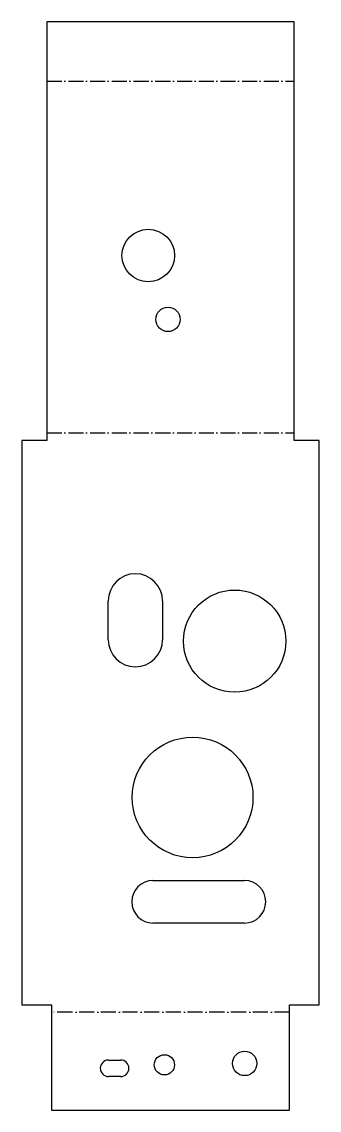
# Model space of a CAD drawing. Header units: millimetres. Extents: x 0 to 50, y -18 to 166.
import ezdxf

# ---------------------------------------------------------------- set-up
doc = ezdxf.new("R2010")
doc.units = ezdxf.units.MM
doc.linetypes.add('DASHDOT', pattern=[3.556, 2.54, -0.508, 0, -0.508])
doc.layers.add('BEND', color=7, linetype='Continuous')
doc.layers.add('CUT', color=7, linetype='Continuous')

msp = doc.modelspace()

# ---------------------------------------------------------------- linework, layer by layer
at = {"layer": 'BEND', "color": 3, "linetype": 'DASHDOT'}
for p, q in [((4.2, 155.78), (45.88, 155.78)), ((4.2, 96.46), (45.88, 96.46)), ((45.08, -1.26), (5, -1.26))]:
    msp.add_line(p, q, dxfattribs=at)
at = {"layer": 'CUT'}
for p, q in [((45.88, 165.81), (4.2, 165.81)), ((4.2, 165.81), (4.2, 95.2)), ((45.88, 95.2), (45.88, 165.81)), ((4.2, 95.2), (0, 95.2)), ((0, 95.2), (0, 0)), ((50.08, 95.2), (45.88, 95.2)), ((50.08, 0), (50.08, 95.2)), ((14.55, 61.58), (14.55, 68.12)), ((23.71, 68.12), (23.71, 61.58)), ((22.09, 20.95), (37.5, 20.95)), ((37.5, 13.79), (22.09, 13.79)), ((0, 0), (5, 0)), ((5, 0), (5, -17.79)), ((45.08, -17.79), (45.08, 0)), ((45.08, 0), (50.08, 0)), ((14.62, -9.32), (16.64, -9.32)), ((16.64, -12.12), (14.62, -12.12)), ((5, -17.79), (45.08, -17.79))]:
    msp.add_line(p, q, dxfattribs=at)
for centre, radius in [((21.3, 126.38), 4.43), ((24.62, 115.61), 2.06), ((35.85, 61.34), 8.62), ((28.76, 34.97), 10.17), ((24.01, -10.13), 1.71), ((37.53, -9.9), 2.06)]:
    msp.add_circle(centre, radius, dxfattribs=at)
for centre, radius, start, end in [((19.13, 68.12), 4.58, 0, 180), ((19.13, 61.58), 4.58, 180, 0), ((22.09, 17.37), 3.58, 90, -90), ((37.5, 17.37), 3.58, -90, 90), ((14.62, -10.72), 1.4, 90, -90), ((16.64, -10.72), 1.4, -90, 90)]:
    msp.add_arc(centre, radius, start, end, dxfattribs=at)

doc.saveas('drawing.dxf')
